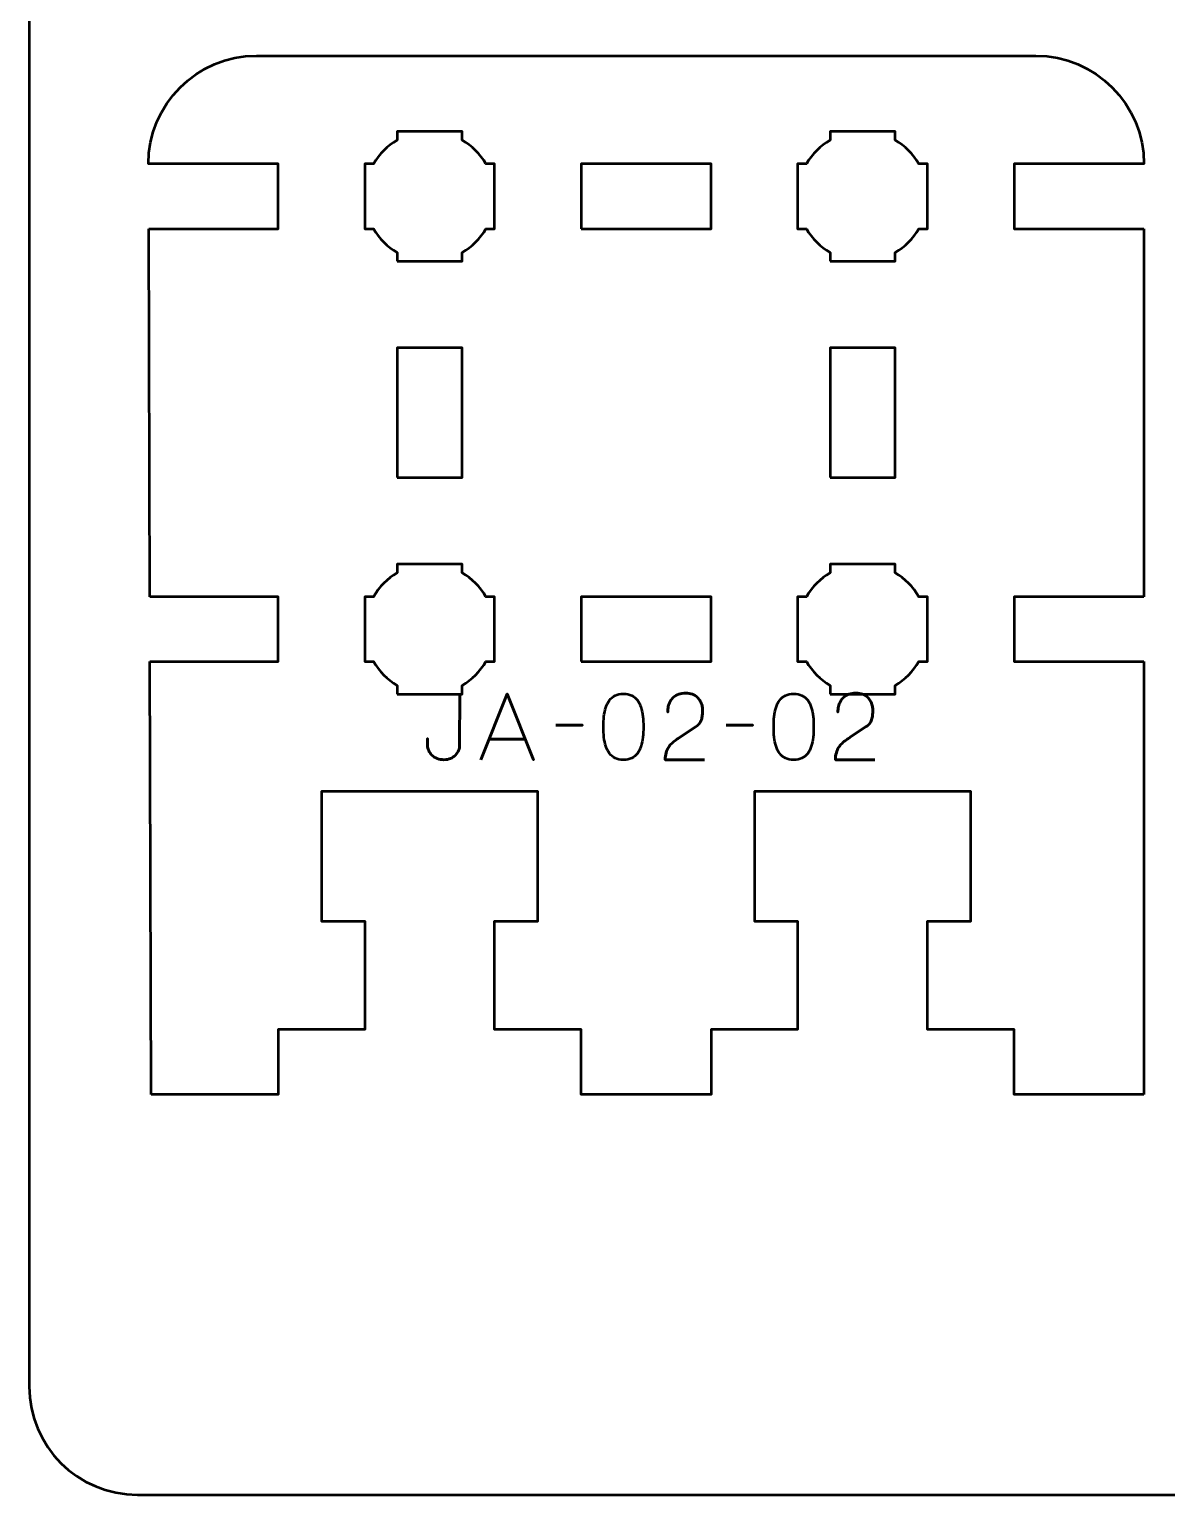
# Model space of a CAD drawing. Header units: centimetres. Extents: x -21 to 0, y -29.7 to 0.
# Drawn here: x -21 to -15.75, y -29.7 to -22.93 of the extents above; entities that cross this region are included whole.
import ezdxf

# ---------------------------------------------------------------- set-up
doc = ezdxf.new("R2010")
doc.units = ezdxf.units.CM
doc.header["$MEASUREMENT"] = 0
doc.layers.add('Layer 1', color=7, linetype='Continuous')

msp = doc.modelspace()

# ---------------------------------------------------------------- linework, layer by layer
at = {"layer": 'Layer 1', "lineweight": 53}
for points in [[(-18.45001, -23.85), (-17.85001, -23.85), (-17.85001, -23.55), (-18.45001, -23.55), (-18.45001, -23.85)], [(-18.45001, -25.85), (-17.85001, -25.85), (-17.85001, -25.55), (-18.45001, -25.55), (-18.45001, -25.85)]]:
    msp.add_lwpolyline(points, close=True, dxfattribs=at)
at = {"layer": 'Layer 1', "color": 1, "lineweight": 53}
msp.add_open_spline([(-21.00003, -29.19995), (-21.00003, -29.19995), (-21.00003, -3.49992), (-21.00003, -3.49992), (-21.00003, -3.49992), (-21.00003, -3.41709), (-20.93286, -3.34992), (-20.85003, -3.34992), (-20.85003, -3.34992), (-20.7672, -3.34992), (-20.70003, -3.28275), (-20.70003, -3.19992), (-20.70003, -3.19992), (-20.70003, -3.11709), (-20.7672, -3.04992), (-20.85003, -3.04992), (-20.85003, -3.04992), (-20.93286, -3.04992), (-21.00003, -2.98275), (-21.00003, -2.89992), (-21.00003, -2.89992), (-21.00003, -2.81709), (-20.93286, -2.74992), (-20.85003, -2.74992), (-20.85003, -2.74992), (-20.7672, -2.74992), (-20.70003, -2.68275), (-20.70003, -2.59992), (-20.70003, -2.59992), (-20.70003, -2.51709), (-20.7672, -2.44992), (-20.85003, -2.44992), (-20.85003, -2.44992), (-20.93286, -2.44992), (-21.00003, -2.38275), (-21.00003, -2.29992), (-21.00003, -2.29992), (-21.00003, -2.21709), (-20.93286, -2.14992), (-20.85003, -2.14992), (-20.85003, -2.14992), (-20.7672, -2.14992), (-20.70003, -2.08275), (-20.70003, -1.99992), (-20.70003, -1.99992), (-20.70003, -1.91709), (-20.7672, -1.84992), (-20.85003, -1.84992), (-20.85003, -1.84992), (-20.93286, -1.84992), (-21.00003, -1.78275), (-21.00003, -1.69992), (-21.00003, -1.69992), (-21.00003, -1.61709), (-20.93286, -1.54992), (-20.85003, -1.54992), (-20.85003, -1.54992), (-20.7672, -1.54992), (-20.70003, -1.48275), (-20.70003, -1.39992), (-20.70003, -1.39992), (-20.70003, -1.31709), (-20.7672, -1.24992), (-20.85003, -1.24992), (-20.85003, -1.24992), (-20.93286, -1.24992), (-21.00003, -1.18275), (-21.00003, -1.09992), (-21.00003, -1.09992), (-21.00003, -1.09992), (-21.00003, -0.49992), (-21.00003, -0.49992), (-21.00003, -0.49992), (-21.00003, -0.22295), (-20.77694, 0.00004), (-20.49994, 0.00004), (-20.49994, 0.00004), (-20.49994, 0.00004), (-0.50008, 0.00004), (-0.50008, 0.00004), (-0.50008, 0.00004), (-0.22294, 0.00004), (0.00002, -0.22295), (0.00002, -0.49992), (0.00002, -0.49992), (0.00002, -0.49992), (0.00002, -29.19995), (0.00002, -29.19995), (0.00002, -29.19995), (0.00002, -29.47695), (-0.22294, -29.70004), (-0.50008, -29.70004), (-0.50008, -29.70004), (-0.50008, -29.70004), (-20.49994, -29.70004), (-20.49994, -29.70004), (-20.49994, -29.70004), (-20.77694, -29.70004), (-21.00003, -29.47695), (-21.00003, -29.19995)], degree=3, knots=[0, 0, 0, 0, 0.04, 0.04, 0.04, 0.04, 0.08, 0.08, 0.08, 0.08, 0.12, 0.12, 0.12, 0.12, 0.16, 0.16, 0.16, 0.16, 0.2, 0.2, 0.2, 0.2, 0.24, 0.24, 0.24, 0.24, 0.28, 0.28, 0.28, 0.28, 0.32, 0.32, 0.32, 0.32, 0.36, 0.36, 0.36, 0.36, 0.4, 0.4, 0.4, 0.4, 0.44, 0.44, 0.44, 0.44, 0.48, 0.48, 0.48, 0.48, 0.52, 0.52, 0.52, 0.52, 0.56, 0.56, 0.56, 0.56, 0.6, 0.6, 0.6, 0.6, 0.64, 0.64, 0.64, 0.64, 0.68, 0.68, 0.68, 0.68, 0.72, 0.72, 0.72, 0.72, 0.76, 0.76, 0.76, 0.76, 0.8, 0.8, 0.8, 0.8, 0.84, 0.84, 0.84, 0.84, 0.88, 0.88, 0.88, 0.88, 0.92, 0.92, 0.92, 0.92, 0.96, 0.96, 0.96, 0.96, 1, 1, 1, 1], dxfattribs=at)
at = {"layer": 'Layer 1', "lineweight": 53}
for points, knots in [([(-20.44813, -23.85), (-20.44813, -23.85), (-19.85001, -23.85), (-19.85001, -23.85), (-19.85001, -23.85), (-19.85001, -23.85), (-19.85001, -23.55), (-19.85001, -23.55), (-19.85001, -23.55), (-19.85001, -23.55), (-20.45001, -23.55), (-20.45001, -23.55), (-20.45001, -23.55), (-20.45001, -23.27391), (-20.2261, -23.05), (-19.95001, -23.05), (-19.95001, -23.05), (-19.95001, -23.05), (-16.35001, -23.05), (-16.35001, -23.05), (-16.35001, -23.05), (-16.07392, -23.05), (-15.85001, -23.27391), (-15.85001, -23.55), (-15.85001, -23.55), (-15.85001, -23.55), (-16.45001, -23.55), (-16.45001, -23.55), (-16.45001, -23.55), (-16.45001, -23.55), (-16.45001, -23.85), (-16.45001, -23.85), (-16.45001, -23.85), (-16.45001, -23.85), (-15.85001, -23.85), (-15.85001, -23.85)], [0, 0, 0, 0, 0.1111111, 0.1111111, 0.1111111, 0.1111111, 0.2222222, 0.2222222, 0.2222222, 0.2222222, 0.3333333, 0.3333333, 0.3333333, 0.3333333, 0.4444444, 0.4444444, 0.4444444, 0.4444444, 0.5555556, 0.5555556, 0.5555556, 0.5555556, 0.6666667, 0.6666667, 0.6666667, 0.6666667, 0.7777778, 0.7777778, 0.7777778, 0.7777778, 0.8888889, 0.8888889, 0.8888889, 0.8888889, 1, 1, 1, 1]), ([(-19.30001, -24), (-19.30001, -24), (-19.30001, -23.95985), (-19.30001, -23.95985), (-19.30001, -23.95985), (-19.34554, -23.9335), (-19.3835, -23.89553), (-19.40985, -23.85), (-19.40985, -23.85), (-19.40985, -23.85), (-19.45001, -23.85), (-19.45001, -23.85), (-19.45001, -23.85), (-19.45001, -23.85), (-19.45001, -23.7), (-19.45001, -23.7), (-19.45001, -23.7), (-19.45001, -23.7), (-19.45001, -23.55), (-19.45001, -23.55), (-19.45001, -23.55), (-19.45001, -23.55), (-19.40985, -23.55), (-19.40985, -23.55), (-19.40985, -23.55), (-19.3835, -23.50447), (-19.34554, -23.4665), (-19.30001, -23.44015), (-19.30001, -23.44015), (-19.30001, -23.44015), (-19.30001, -23.4), (-19.30001, -23.4), (-19.30001, -23.4), (-19.30001, -23.4), (-19.15001, -23.4), (-19.15001, -23.4), (-19.15001, -23.4), (-19.15001, -23.4), (-19.00001, -23.4), (-19.00001, -23.4), (-19.00001, -23.4), (-19.00001, -23.4), (-19.00001, -23.44015), (-19.00001, -23.44015), (-19.00001, -23.44015), (-18.95448, -23.4665), (-18.91652, -23.50447), (-18.89017, -23.55), (-18.89017, -23.55), (-18.89017, -23.55), (-18.85001, -23.55), (-18.85001, -23.55), (-18.85001, -23.55), (-18.85001, -23.55), (-18.85001, -23.7), (-18.85001, -23.7), (-18.85001, -23.7), (-18.85001, -23.7), (-18.85001, -23.85), (-18.85001, -23.85), (-18.85001, -23.85), (-18.85001, -23.85), (-18.89017, -23.85), (-18.89017, -23.85), (-18.89017, -23.85), (-18.91652, -23.89553), (-18.95448, -23.9335), (-19.00001, -23.95985), (-19.00001, -23.95985), (-19.00001, -23.95985), (-19.00001, -24), (-19.00001, -24), (-19.00001, -24), (-19.00001, -24), (-19.15001, -24), (-19.15001, -24), (-19.15001, -24), (-19.15001, -24), (-19.30001, -24), (-19.30001, -24)], [0, 0, 0, 0, 0.05, 0.05, 0.05, 0.05, 0.1, 0.1, 0.1, 0.1, 0.15, 0.15, 0.15, 0.15, 0.2, 0.2, 0.2, 0.2, 0.25, 0.25, 0.25, 0.25, 0.3, 0.3, 0.3, 0.3, 0.35, 0.35, 0.35, 0.35, 0.4, 0.4, 0.4, 0.4, 0.45, 0.45, 0.45, 0.45, 0.5, 0.5, 0.5, 0.5, 0.55, 0.55, 0.55, 0.55, 0.6, 0.6, 0.6, 0.6, 0.65, 0.65, 0.65, 0.65, 0.7, 0.7, 0.7, 0.7, 0.75, 0.75, 0.75, 0.75, 0.8, 0.8, 0.8, 0.8, 0.85, 0.85, 0.85, 0.85, 0.9, 0.9, 0.9, 0.9, 0.95, 0.95, 0.95, 0.95, 1, 1, 1, 1]), ([(-17.30001, -24), (-17.30001, -24), (-17.30001, -23.95985), (-17.30001, -23.95985), (-17.30001, -23.95985), (-17.34554, -23.9335), (-17.3835, -23.89553), (-17.40985, -23.85), (-17.40985, -23.85), (-17.40985, -23.85), (-17.45001, -23.85), (-17.45001, -23.85), (-17.45001, -23.85), (-17.45001, -23.85), (-17.45001, -23.7), (-17.45001, -23.7), (-17.45001, -23.7), (-17.45001, -23.7), (-17.45001, -23.55), (-17.45001, -23.55), (-17.45001, -23.55), (-17.45001, -23.55), (-17.40985, -23.55), (-17.40985, -23.55), (-17.40985, -23.55), (-17.3835, -23.50447), (-17.34554, -23.4665), (-17.30001, -23.44015), (-17.30001, -23.44015), (-17.30001, -23.44015), (-17.30001, -23.4), (-17.30001, -23.4), (-17.30001, -23.4), (-17.30001, -23.4), (-17.15001, -23.4), (-17.15001, -23.4), (-17.15001, -23.4), (-17.15001, -23.4), (-17.00001, -23.4), (-17.00001, -23.4), (-17.00001, -23.4), (-17.00001, -23.4), (-17.00001, -23.44015), (-17.00001, -23.44015), (-17.00001, -23.44015), (-16.95448, -23.4665), (-16.91652, -23.50447), (-16.89017, -23.55), (-16.89017, -23.55), (-16.89017, -23.55), (-16.85001, -23.55), (-16.85001, -23.55), (-16.85001, -23.55), (-16.85001, -23.55), (-16.85001, -23.7), (-16.85001, -23.7), (-16.85001, -23.7), (-16.85001, -23.7), (-16.85001, -23.85), (-16.85001, -23.85), (-16.85001, -23.85), (-16.85001, -23.85), (-16.89017, -23.85), (-16.89017, -23.85), (-16.89017, -23.85), (-16.91652, -23.89553), (-16.95448, -23.9335), (-17.00001, -23.95985), (-17.00001, -23.95985), (-17.00001, -23.95985), (-17.00001, -24), (-17.00001, -24), (-17.00001, -24), (-17.00001, -24), (-17.15001, -24), (-17.15001, -24), (-17.15001, -24), (-17.15001, -24), (-17.30001, -24), (-17.30001, -24)], [0, 0, 0, 0, 0.05, 0.05, 0.05, 0.05, 0.1, 0.1, 0.1, 0.1, 0.15, 0.15, 0.15, 0.15, 0.2, 0.2, 0.2, 0.2, 0.25, 0.25, 0.25, 0.25, 0.3, 0.3, 0.3, 0.3, 0.35, 0.35, 0.35, 0.35, 0.4, 0.4, 0.4, 0.4, 0.45, 0.45, 0.45, 0.45, 0.5, 0.5, 0.5, 0.5, 0.55, 0.55, 0.55, 0.55, 0.6, 0.6, 0.6, 0.6, 0.65, 0.65, 0.65, 0.65, 0.7, 0.7, 0.7, 0.7, 0.75, 0.75, 0.75, 0.75, 0.8, 0.8, 0.8, 0.8, 0.85, 0.85, 0.85, 0.85, 0.9, 0.9, 0.9, 0.9, 0.95, 0.95, 0.95, 0.95, 1, 1, 1, 1]), ([(-19.30001, -25), (-19.30001, -25), (-19.30001, -24.4), (-19.30001, -24.4), (-19.30001, -24.4), (-19.30001, -24.4), (-19.00001, -24.4), (-19.00001, -24.4), (-19.00001, -24.4), (-19.00001, -24.4), (-19.00001, -25), (-19.00001, -25), (-19.00001, -25), (-19.00001, -25), (-19.30001, -25), (-19.30001, -25)], [0, 0, 0, 0, 0.25, 0.25, 0.25, 0.25, 0.5, 0.5, 0.5, 0.5, 0.75, 0.75, 0.75, 0.75, 1, 1, 1, 1]), ([(-17.30001, -25), (-17.30001, -25), (-17.30001, -24.4), (-17.30001, -24.4), (-17.30001, -24.4), (-17.30001, -24.4), (-17.00001, -24.4), (-17.00001, -24.4), (-17.00001, -24.4), (-17.00001, -24.4), (-17.00001, -25), (-17.00001, -25), (-17.00001, -25), (-17.00001, -25), (-17.30001, -25), (-17.30001, -25)], [0, 0, 0, 0, 0.25, 0.25, 0.25, 0.25, 0.5, 0.5, 0.5, 0.5, 0.75, 0.75, 0.75, 0.75, 1, 1, 1, 1]), ([(-19.30001, -26), (-19.30001, -26), (-19.30001, -25.95985), (-19.30001, -25.95985), (-19.30001, -25.95985), (-19.34554, -25.9335), (-19.3835, -25.89553), (-19.40985, -25.85), (-19.40985, -25.85), (-19.40985, -25.85), (-19.45001, -25.85), (-19.45001, -25.85), (-19.45001, -25.85), (-19.45001, -25.85), (-19.45001, -25.7), (-19.45001, -25.7), (-19.45001, -25.7), (-19.45001, -25.7), (-19.45001, -25.55), (-19.45001, -25.55), (-19.45001, -25.55), (-19.45001, -25.55), (-19.40985, -25.55), (-19.40985, -25.55), (-19.40985, -25.55), (-19.3835, -25.50447), (-19.34554, -25.4665), (-19.30001, -25.44015), (-19.30001, -25.44015), (-19.30001, -25.44015), (-19.30001, -25.4), (-19.30001, -25.4), (-19.30001, -25.4), (-19.30001, -25.4), (-19.15001, -25.4), (-19.15001, -25.4), (-19.15001, -25.4), (-19.15001, -25.4), (-19.00001, -25.4), (-19.00001, -25.4), (-19.00001, -25.4), (-19.00001, -25.4), (-19.00001, -25.44015), (-19.00001, -25.44015), (-19.00001, -25.44015), (-18.95448, -25.4665), (-18.91652, -25.50447), (-18.89017, -25.55), (-18.89017, -25.55), (-18.89017, -25.55), (-18.85001, -25.55), (-18.85001, -25.55), (-18.85001, -25.55), (-18.85001, -25.55), (-18.85001, -25.7), (-18.85001, -25.7), (-18.85001, -25.7), (-18.85001, -25.7), (-18.85001, -25.85), (-18.85001, -25.85), (-18.85001, -25.85), (-18.85001, -25.85), (-18.89017, -25.85), (-18.89017, -25.85), (-18.89017, -25.85), (-18.91652, -25.89553), (-18.95448, -25.9335), (-19.00001, -25.95985), (-19.00001, -25.95985), (-19.00001, -25.95985), (-19.00001, -26), (-19.00001, -26), (-19.00001, -26), (-19.00001, -26), (-19.15001, -26), (-19.15001, -26), (-19.15001, -26), (-19.15001, -26), (-19.30001, -26), (-19.30001, -26)], [0, 0, 0, 0, 0.05, 0.05, 0.05, 0.05, 0.1, 0.1, 0.1, 0.1, 0.15, 0.15, 0.15, 0.15, 0.2, 0.2, 0.2, 0.2, 0.25, 0.25, 0.25, 0.25, 0.3, 0.3, 0.3, 0.3, 0.35, 0.35, 0.35, 0.35, 0.4, 0.4, 0.4, 0.4, 0.45, 0.45, 0.45, 0.45, 0.5, 0.5, 0.5, 0.5, 0.55, 0.55, 0.55, 0.55, 0.6, 0.6, 0.6, 0.6, 0.65, 0.65, 0.65, 0.65, 0.7, 0.7, 0.7, 0.7, 0.75, 0.75, 0.75, 0.75, 0.8, 0.8, 0.8, 0.8, 0.85, 0.85, 0.85, 0.85, 0.9, 0.9, 0.9, 0.9, 0.95, 0.95, 0.95, 0.95, 1, 1, 1, 1]), ([(-17.30001, -26), (-17.30001, -26), (-17.30001, -25.95985), (-17.30001, -25.95985), (-17.30001, -25.95985), (-17.34554, -25.9335), (-17.3835, -25.89553), (-17.40985, -25.85), (-17.40985, -25.85), (-17.40985, -25.85), (-17.45001, -25.85), (-17.45001, -25.85), (-17.45001, -25.85), (-17.45001, -25.85), (-17.45001, -25.7), (-17.45001, -25.7), (-17.45001, -25.7), (-17.45001, -25.7), (-17.45001, -25.55), (-17.45001, -25.55), (-17.45001, -25.55), (-17.45001, -25.55), (-17.40985, -25.55), (-17.40985, -25.55), (-17.40985, -25.55), (-17.3835, -25.50447), (-17.34554, -25.4665), (-17.30001, -25.44015), (-17.30001, -25.44015), (-17.30001, -25.44015), (-17.30001, -25.4), (-17.30001, -25.4), (-17.30001, -25.4), (-17.30001, -25.4), (-17.15001, -25.4), (-17.15001, -25.4), (-17.15001, -25.4), (-17.15001, -25.4), (-17.00001, -25.4), (-17.00001, -25.4), (-17.00001, -25.4), (-17.00001, -25.4), (-17.00001, -25.44015), (-17.00001, -25.44015), (-17.00001, -25.44015), (-16.95448, -25.4665), (-16.91652, -25.50447), (-16.89017, -25.55), (-16.89017, -25.55), (-16.89017, -25.55), (-16.85001, -25.55), (-16.85001, -25.55), (-16.85001, -25.55), (-16.85001, -25.55), (-16.85001, -25.7), (-16.85001, -25.7), (-16.85001, -25.7), (-16.85001, -25.7), (-16.85001, -25.85), (-16.85001, -25.85), (-16.85001, -25.85), (-16.85001, -25.85), (-16.89017, -25.85), (-16.89017, -25.85), (-16.89017, -25.85), (-16.91652, -25.89553), (-16.95448, -25.9335), (-17.00001, -25.95985), (-17.00001, -25.95985), (-17.00001, -25.95985), (-17.00001, -26), (-17.00001, -26), (-17.00001, -26), (-17.00001, -26), (-17.15001, -26), (-17.15001, -26), (-17.15001, -26), (-17.15001, -26), (-17.30001, -26), (-17.30001, -26)], [0, 0, 0, 0, 0.05, 0.05, 0.05, 0.05, 0.1, 0.1, 0.1, 0.1, 0.15, 0.15, 0.15, 0.15, 0.2, 0.2, 0.2, 0.2, 0.25, 0.25, 0.25, 0.25, 0.3, 0.3, 0.3, 0.3, 0.35, 0.35, 0.35, 0.35, 0.4, 0.4, 0.4, 0.4, 0.45, 0.45, 0.45, 0.45, 0.5, 0.5, 0.5, 0.5, 0.55, 0.55, 0.55, 0.55, 0.6, 0.6, 0.6, 0.6, 0.65, 0.65, 0.65, 0.65, 0.7, 0.7, 0.7, 0.7, 0.75, 0.75, 0.75, 0.75, 0.8, 0.8, 0.8, 0.8, 0.85, 0.85, 0.85, 0.85, 0.9, 0.9, 0.9, 0.9, 0.95, 0.95, 0.95, 0.95, 1, 1, 1, 1]), ([(-20.44282, -25.85), (-20.44282, -25.85), (-19.85001, -25.85), (-19.85001, -25.85), (-19.85001, -25.85), (-19.85001, -25.85), (-19.85001, -25.55), (-19.85001, -25.55), (-19.85001, -25.55), (-19.85001, -25.55), (-20.44362, -25.55), (-20.44362, -25.55)], [0, 0, 0, 0, 0.3333333, 0.3333333, 0.3333333, 0.3333333, 0.6666667, 0.6666667, 0.6666667, 0.6666667, 1, 1, 1, 1]), ([(-15.85001, -25.55), (-15.85001, -25.55), (-16.45001, -25.55), (-16.45001, -25.55), (-16.45001, -25.55), (-16.45001, -25.55), (-16.45001, -25.85), (-16.45001, -25.85), (-16.45001, -25.85), (-16.45001, -25.85), (-15.85001, -25.85), (-15.85001, -25.85)], [0, 0, 0, 0, 0.3333333, 0.3333333, 0.3333333, 0.3333333, 0.6666667, 0.6666667, 0.6666667, 0.6666667, 1, 1, 1, 1]), ([(-15.85001, -27.85), (-15.85001, -27.85), (-16.45001, -27.85), (-16.45001, -27.85), (-16.45001, -27.85), (-16.45001, -27.85), (-16.45001, -27.55), (-16.45001, -27.55), (-16.45001, -27.55), (-16.45001, -27.55), (-16.85001, -27.55001), (-16.85001, -27.55001), (-16.85001, -27.55001), (-16.85001, -27.55001), (-16.85001, -27.05), (-16.85001, -27.05), (-16.85001, -27.05), (-16.85001, -27.05), (-16.65001, -27.04999), (-16.65001, -27.04999), (-16.65001, -27.04999), (-16.65001, -27.04999), (-16.65001, -26.45), (-16.65001, -26.45), (-16.65001, -26.45), (-17.03334, -26.45), (-17.26668, -26.45), (-17.65001, -26.45), (-17.65001, -26.45), (-17.65001, -26.45), (-17.65001, -27.04999), (-17.65001, -27.04999), (-17.65001, -27.04999), (-17.65001, -27.04999), (-17.45001, -27.05), (-17.45001, -27.05), (-17.45001, -27.05), (-17.45001, -27.05), (-17.45001, -27.55), (-17.45001, -27.55), (-17.45001, -27.55), (-17.45001, -27.55), (-17.85001, -27.55), (-17.85001, -27.55), (-17.85001, -27.55), (-17.85001, -27.55), (-17.85001, -27.85), (-17.85001, -27.85), (-17.85001, -27.85), (-17.85001, -27.85), (-18.45001, -27.85), (-18.45001, -27.85), (-18.45001, -27.85), (-18.45001, -27.85), (-18.45001, -27.55), (-18.45001, -27.55), (-18.45001, -27.55), (-18.45001, -27.55), (-18.85001, -27.55001), (-18.85001, -27.55001), (-18.85001, -27.55001), (-18.85001, -27.55001), (-18.85001, -27.05), (-18.85001, -27.05), (-18.85001, -27.05), (-18.85001, -27.05), (-18.65001, -27.04999), (-18.65001, -27.04999), (-18.65001, -27.04999), (-18.65001, -27.04999), (-18.65001, -26.45), (-18.65001, -26.45), (-18.65001, -26.45), (-19.03334, -26.45), (-19.26668, -26.45), (-19.65001, -26.45), (-19.65001, -26.45), (-19.65001, -26.45), (-19.65001, -27.04999), (-19.65001, -27.04999), (-19.65001, -27.04999), (-19.65001, -27.04999), (-19.45001, -27.05), (-19.45001, -27.05), (-19.45001, -27.05), (-19.45001, -27.05), (-19.45001, -27.55), (-19.45001, -27.55), (-19.45001, -27.55), (-19.45001, -27.55), (-19.85001, -27.55), (-19.85001, -27.55), (-19.85001, -27.55), (-19.85001, -27.55), (-19.85001, -27.85), (-19.85001, -27.85), (-19.85001, -27.85), (-19.85001, -27.85), (-20.43751, -27.85), (-20.43751, -27.85)], [0, 0, 0, 0, 0.04, 0.04, 0.04, 0.04, 0.08, 0.08, 0.08, 0.08, 0.12, 0.12, 0.12, 0.12, 0.16, 0.16, 0.16, 0.16, 0.2, 0.2, 0.2, 0.2, 0.24, 0.24, 0.24, 0.24, 0.28, 0.28, 0.28, 0.28, 0.32, 0.32, 0.32, 0.32, 0.36, 0.36, 0.36, 0.36, 0.4, 0.4, 0.4, 0.4, 0.44, 0.44, 0.44, 0.44, 0.48, 0.48, 0.48, 0.48, 0.52, 0.52, 0.52, 0.52, 0.56, 0.56, 0.56, 0.56, 0.6, 0.6, 0.6, 0.6, 0.64, 0.64, 0.64, 0.64, 0.68, 0.68, 0.68, 0.68, 0.72, 0.72, 0.72, 0.72, 0.76, 0.76, 0.76, 0.76, 0.8, 0.8, 0.8, 0.8, 0.84, 0.84, 0.84, 0.84, 0.88, 0.88, 0.88, 0.88, 0.92, 0.92, 0.92, 0.92, 0.96, 0.96, 0.96, 0.96, 1, 1, 1, 1])]:
    msp.add_open_spline(points, degree=3, knots=knots, dxfattribs=at)
at = {"layer": 'Layer 1', "color": 3, "lineweight": 53}
for points in [[(-20.44362, -25.55), (-20.44362, -25.55), (-20.44813, -23.85), (-20.44813, -23.85)], [(-15.85001, -23.85), (-15.85001, -23.85), (-15.85001, -25.55), (-15.85001, -25.55)], [(-20.43751, -27.85), (-20.43751, -27.85), (-20.44282, -25.85), (-20.44282, -25.85)], [(-15.85001, -25.85), (-15.85001, -25.85), (-15.85001, -27.55001), (-15.85001, -27.55001)], [(-15.85001, -27.55), (-15.85001, -27.55), (-15.85001, -27.85), (-15.85001, -27.85)], [(-15.85001, -27.55001), (-15.85001, -27.55001), (-15.85001, -27.55), (-15.85001, -27.55)]]:
    msp.add_open_spline(points, degree=3, dxfattribs=at)
at = {"layer": 'Layer 1', "color": 5, "lineweight": 53}
for points, knots in [([(-19.01148, -26.00035), (-19.01148, -26.00035), (-19.0119, -26.23742), (-19.0119, -26.23742), (-19.0119, -26.23742), (-19.0119, -26.24511), (-19.01353, -26.25287), (-19.01663, -26.26056), (-19.01663, -26.26056), (-19.01981, -26.26832), (-19.02446, -26.27538), (-19.0306, -26.28187), (-19.0306, -26.28187), (-19.03681, -26.28829), (-19.04436, -26.29351), (-19.05332, -26.29739), (-19.05332, -26.29739), (-19.06235, -26.30134), (-19.07265, -26.30332), (-19.08429, -26.30346), (-19.08429, -26.30346), (-19.09594, -26.30346), (-19.10645, -26.30155), (-19.11576, -26.29781), (-19.11576, -26.29781), (-19.12508, -26.294), (-19.13305, -26.28892), (-19.13961, -26.2825), (-19.13961, -26.2825), (-19.14624, -26.27608), (-19.15125, -26.26903), (-19.15478, -26.26119), (-19.15478, -26.26119), (-19.15831, -26.25336), (-19.16007, -26.24546), (-19.16007, -26.23742), (-19.16007, -26.23742), (-19.16007, -26.23742), (-19.16007, -26.20609), (-19.16007, -26.20609), (-19.16007, -26.20609), (-19.16007, -26.20609), (-19.16007, -26.23742), (-19.16007, -26.23742), (-19.16007, -26.23742), (-19.16007, -26.24546), (-19.15831, -26.25336), (-19.15478, -26.26119), (-19.15478, -26.26119), (-19.15125, -26.26903), (-19.14624, -26.27608), (-19.13961, -26.2825), (-19.13961, -26.2825), (-19.13305, -26.28892), (-19.12508, -26.294), (-19.11576, -26.29781), (-19.11576, -26.29781), (-19.10645, -26.30155), (-19.09594, -26.30346), (-19.08429, -26.30346), (-19.08429, -26.30346), (-19.07265, -26.30332), (-19.06235, -26.30134), (-19.05332, -26.29739), (-19.05332, -26.29739), (-19.04436, -26.29351), (-19.03681, -26.28829), (-19.0306, -26.28187), (-19.0306, -26.28187), (-19.02446, -26.27538), (-19.01981, -26.26832), (-19.01663, -26.26056), (-19.01663, -26.26056), (-19.01353, -26.25287), (-19.0119, -26.24511), (-19.0119, -26.23742), (-19.0119, -26.23742), (-19.0119, -26.23742), (-19.01148, -26.00035), (-19.01148, -26.00035)], [0, 0, 0, 0, 0.05, 0.05, 0.05, 0.05, 0.1, 0.1, 0.1, 0.1, 0.15, 0.15, 0.15, 0.15, 0.2, 0.2, 0.2, 0.2, 0.25, 0.25, 0.25, 0.25, 0.3, 0.3, 0.3, 0.3, 0.35, 0.35, 0.35, 0.35, 0.4, 0.4, 0.4, 0.4, 0.45, 0.45, 0.45, 0.45, 0.5, 0.5, 0.5, 0.5, 0.55, 0.55, 0.55, 0.55, 0.6, 0.6, 0.6, 0.6, 0.65, 0.65, 0.65, 0.65, 0.7, 0.7, 0.7, 0.7, 0.75, 0.75, 0.75, 0.75, 0.8, 0.8, 0.8, 0.8, 0.85, 0.85, 0.85, 0.85, 0.9, 0.9, 0.9, 0.9, 0.95, 0.95, 0.95, 0.95, 1, 1, 1, 1]), ([(-18.91327, -26.30388), (-18.91327, -26.30388), (-18.7922, -25.99866), (-18.7922, -25.99866), (-18.7922, -25.99866), (-18.7922, -25.99866), (-18.6707, -26.30388), (-18.6707, -26.30388), (-18.6707, -26.30388), (-18.6707, -26.30388), (-18.7922, -25.99866), (-18.7922, -25.99866), (-18.7922, -25.99866), (-18.7922, -25.99866), (-18.91327, -26.30388), (-18.91327, -26.30388)], [0, 0, 0, 0, 0.25, 0.25, 0.25, 0.25, 0.5, 0.5, 0.5, 0.5, 0.75, 0.75, 0.75, 0.75, 1, 1, 1, 1]), ([(-18.25499, -26.30388), (-18.24018, -26.30381), (-18.22741, -26.3012), (-18.21675, -26.29612), (-18.21675, -26.29612), (-18.20617, -26.29104), (-18.19735, -26.28377), (-18.1903, -26.27453), (-18.1903, -26.27453), (-18.18331, -26.26522), (-18.17781, -26.25421), (-18.17372, -26.24151), (-18.17372, -26.24151), (-18.16969, -26.22881), (-18.1668, -26.21491), (-18.16518, -26.19967), (-18.16518, -26.19967), (-18.16348, -26.18443), (-18.16264, -26.16841), (-18.16271, -26.15148), (-18.16271, -26.15148), (-18.16264, -26.13462), (-18.16348, -26.1186), (-18.16518, -26.10343), (-18.16518, -26.10343), (-18.1668, -26.08826), (-18.16969, -26.07429), (-18.17372, -26.06159), (-18.17372, -26.06159), (-18.17781, -26.04896), (-18.18331, -26.03796), (-18.1903, -26.02857), (-18.1903, -26.02857), (-18.19735, -26.01926), (-18.20617, -26.01199), (-18.21675, -26.00691), (-18.21675, -26.00691), (-18.22741, -26.00176), (-18.24018, -25.99915), (-18.25499, -25.99908), (-18.25499, -25.99908), (-18.26981, -25.99915), (-18.28258, -26.00176), (-18.29324, -26.00691), (-18.29324, -26.00691), (-18.30382, -26.01199), (-18.31264, -26.01926), (-18.31969, -26.02857), (-18.31969, -26.02857), (-18.32668, -26.03796), (-18.33218, -26.04896), (-18.33627, -26.06159), (-18.33627, -26.06159), (-18.3403, -26.07429), (-18.34319, -26.08826), (-18.34481, -26.10343), (-18.34481, -26.10343), (-18.3465, -26.1186), (-18.34735, -26.13462), (-18.34728, -26.15148), (-18.34728, -26.15148), (-18.34735, -26.16841), (-18.3465, -26.18443), (-18.34481, -26.19967), (-18.34481, -26.19967), (-18.34319, -26.21491), (-18.3403, -26.22881), (-18.33627, -26.24151), (-18.33627, -26.24151), (-18.33218, -26.25421), (-18.32668, -26.26522), (-18.31969, -26.27453), (-18.31969, -26.27453), (-18.31264, -26.28377), (-18.30382, -26.29104), (-18.29324, -26.29612), (-18.29324, -26.29612), (-18.28258, -26.3012), (-18.26981, -26.30381), (-18.25499, -26.30388)], [0, 0, 0, 0, 0.05, 0.05, 0.05, 0.05, 0.1, 0.1, 0.1, 0.1, 0.15, 0.15, 0.15, 0.15, 0.2, 0.2, 0.2, 0.2, 0.25, 0.25, 0.25, 0.25, 0.3, 0.3, 0.3, 0.3, 0.35, 0.35, 0.35, 0.35, 0.4, 0.4, 0.4, 0.4, 0.45, 0.45, 0.45, 0.45, 0.5, 0.5, 0.5, 0.5, 0.55, 0.55, 0.55, 0.55, 0.6, 0.6, 0.6, 0.6, 0.65, 0.65, 0.65, 0.65, 0.7, 0.7, 0.7, 0.7, 0.75, 0.75, 0.75, 0.75, 0.8, 0.8, 0.8, 0.8, 0.85, 0.85, 0.85, 0.85, 0.9, 0.9, 0.9, 0.9, 0.95, 0.95, 0.95, 0.95, 1, 1, 1, 1]), ([(-18.25499, -26.30388), (-18.24018, -26.30381), (-18.22741, -26.3012), (-18.21675, -26.29612), (-18.21675, -26.29612), (-18.20617, -26.29104), (-18.19735, -26.28377), (-18.1903, -26.27453), (-18.1903, -26.27453), (-18.18331, -26.26522), (-18.17781, -26.25421), (-18.17372, -26.24151), (-18.17372, -26.24151), (-18.16969, -26.22881), (-18.1668, -26.21491), (-18.16518, -26.19967), (-18.16518, -26.19967), (-18.16348, -26.18443), (-18.16264, -26.16841), (-18.16271, -26.15148), (-18.16271, -26.15148), (-18.16264, -26.13462), (-18.16348, -26.1186), (-18.16518, -26.10343), (-18.16518, -26.10343), (-18.1668, -26.08826), (-18.16969, -26.07429), (-18.17372, -26.06159), (-18.17372, -26.06159), (-18.17781, -26.04896), (-18.18331, -26.03796), (-18.1903, -26.02857), (-18.1903, -26.02857), (-18.19735, -26.01926), (-18.20617, -26.01199), (-18.21675, -26.00691), (-18.21675, -26.00691), (-18.22741, -26.00176), (-18.24018, -25.99915), (-18.25499, -25.99908), (-18.25499, -25.99908), (-18.26981, -25.99915), (-18.28258, -26.00176), (-18.29324, -26.00691), (-18.29324, -26.00691), (-18.30382, -26.01199), (-18.31264, -26.01926), (-18.31969, -26.02857), (-18.31969, -26.02857), (-18.32668, -26.03796), (-18.33218, -26.04896), (-18.33627, -26.06159), (-18.33627, -26.06159), (-18.3403, -26.07429), (-18.34319, -26.08826), (-18.34481, -26.10343), (-18.34481, -26.10343), (-18.3465, -26.1186), (-18.34735, -26.13462), (-18.34728, -26.15148), (-18.34728, -26.15148), (-18.34735, -26.16841), (-18.3465, -26.18443), (-18.34481, -26.19967), (-18.34481, -26.19967), (-18.34319, -26.21491), (-18.3403, -26.22881), (-18.33627, -26.24151), (-18.33627, -26.24151), (-18.33218, -26.25421), (-18.32668, -26.26522), (-18.31969, -26.27453), (-18.31969, -26.27453), (-18.31264, -26.28377), (-18.30382, -26.29104), (-18.29324, -26.29612), (-18.29324, -26.29612), (-18.28258, -26.3012), (-18.26981, -26.30381), (-18.25499, -26.30388)], [0, 0, 0, 0, 0.05, 0.05, 0.05, 0.05, 0.1, 0.1, 0.1, 0.1, 0.15, 0.15, 0.15, 0.15, 0.2, 0.2, 0.2, 0.2, 0.25, 0.25, 0.25, 0.25, 0.3, 0.3, 0.3, 0.3, 0.35, 0.35, 0.35, 0.35, 0.4, 0.4, 0.4, 0.4, 0.45, 0.45, 0.45, 0.45, 0.5, 0.5, 0.5, 0.5, 0.55, 0.55, 0.55, 0.55, 0.6, 0.6, 0.6, 0.6, 0.65, 0.65, 0.65, 0.65, 0.7, 0.7, 0.7, 0.7, 0.75, 0.75, 0.75, 0.75, 0.8, 0.8, 0.8, 0.8, 0.85, 0.85, 0.85, 0.85, 0.9, 0.9, 0.9, 0.9, 0.95, 0.95, 0.95, 0.95, 1, 1, 1, 1]), ([(-17.88077, -26.30388), (-17.88077, -26.30388), (-18.06238, -26.30388), (-18.06238, -26.30388), (-18.06238, -26.30388), (-18.06203, -26.2916), (-18.06048, -26.28074), (-18.05786, -26.27142), (-18.05786, -26.27142), (-18.05518, -26.26211), (-18.05159, -26.25393), (-18.04714, -26.24687), (-18.04714, -26.24687), (-18.04262, -26.23982), (-18.03747, -26.23354), (-18.03162, -26.22803), (-18.03162, -26.22803), (-18.02576, -26.22246), (-18.01948, -26.21738), (-18.01271, -26.21258), (-18.01271, -26.21258), (-18.00594, -26.20785), (-17.99895, -26.20313), (-17.99168, -26.19847), (-17.99168, -26.19847), (-17.99168, -26.19847), (-17.91929, -26.15021), (-17.91929, -26.15021), (-17.91929, -26.15021), (-17.91189, -26.14499), (-17.9061, -26.13928), (-17.90201, -26.13314), (-17.90201, -26.13314), (-17.89785, -26.127), (-17.89495, -26.12051), (-17.89319, -26.11366), (-17.89319, -26.11366), (-17.8915, -26.10689), (-17.89044, -26.09991), (-17.89009, -26.09285), (-17.89009, -26.09285), (-17.88973, -26.08572), (-17.88959, -26.0786), (-17.88966, -26.07147), (-17.88966, -26.07147), (-17.88966, -26.06562), (-17.89044, -26.05934), (-17.89199, -26.05256), (-17.89199, -26.05256), (-17.89361, -26.04586), (-17.89615, -26.03916), (-17.89975, -26.03253), (-17.89975, -26.03253), (-17.90335, -26.02589), (-17.90815, -26.01983), (-17.91414, -26.01432), (-17.91414, -26.01432), (-17.92014, -26.00889), (-17.92755, -26.00452), (-17.93637, -26.0012), (-17.93637, -26.0012), (-17.94519, -25.99788), (-17.95556, -25.99619), (-17.96755, -25.99612), (-17.96755, -25.99612), (-17.97962, -25.99619), (-17.99027, -25.99788), (-17.99945, -26.00113), (-17.99945, -26.00113), (-18.00862, -26.00437), (-18.01645, -26.00889), (-18.02294, -26.0146), (-18.02294, -26.0146), (-18.02943, -26.02032), (-18.03465, -26.02695), (-18.03874, -26.03436), (-18.03874, -26.03436), (-18.04284, -26.04177), (-18.0458, -26.04967), (-18.0477, -26.058), (-18.0477, -26.058), (-18.04961, -26.06632), (-18.05053, -26.07479), (-18.05053, -26.08333), (-18.05053, -26.08333), (-18.05053, -26.07479), (-18.04961, -26.06632), (-18.0477, -26.058), (-18.0477, -26.058), (-18.0458, -26.04967), (-18.04284, -26.04177), (-18.03874, -26.03436), (-18.03874, -26.03436), (-18.03465, -26.02695), (-18.02943, -26.02032), (-18.02294, -26.0146), (-18.02294, -26.0146), (-18.01645, -26.00889), (-18.00862, -26.00437), (-17.99945, -26.00113), (-17.99945, -26.00113), (-17.99027, -25.99788), (-17.97962, -25.99619), (-17.96755, -25.99612), (-17.96755, -25.99612), (-17.95556, -25.99619), (-17.94519, -25.99788), (-17.93637, -26.0012), (-17.93637, -26.0012), (-17.92755, -26.00452), (-17.92014, -26.00889), (-17.91414, -26.01432), (-17.91414, -26.01432), (-17.90815, -26.01983), (-17.90335, -26.02589), (-17.89975, -26.03253), (-17.89975, -26.03253), (-17.89615, -26.03916), (-17.89361, -26.04586), (-17.89199, -26.05256), (-17.89199, -26.05256), (-17.89044, -26.05934), (-17.88966, -26.06562), (-17.88966, -26.07147), (-17.88966, -26.07147), (-17.88959, -26.0786), (-17.88973, -26.08572), (-17.89009, -26.09285), (-17.89009, -26.09285), (-17.89044, -26.09991), (-17.8915, -26.10689), (-17.89319, -26.11366), (-17.89319, -26.11366), (-17.89495, -26.12051), (-17.89785, -26.127), (-17.90201, -26.13314), (-17.90201, -26.13314), (-17.9061, -26.13928), (-17.91189, -26.14499), (-17.91929, -26.15021), (-17.91929, -26.15021), (-17.91929, -26.15021), (-17.99168, -26.19847), (-17.99168, -26.19847), (-17.99168, -26.19847), (-17.99895, -26.20313), (-18.00594, -26.20785), (-18.01271, -26.21258), (-18.01271, -26.21258), (-18.01948, -26.21738), (-18.02576, -26.22246), (-18.03162, -26.22803), (-18.03162, -26.22803), (-18.03747, -26.23354), (-18.04262, -26.23982), (-18.04714, -26.24687), (-18.04714, -26.24687), (-18.05159, -26.25393), (-18.05518, -26.26211), (-18.05786, -26.27142), (-18.05786, -26.27142), (-18.06048, -26.28074), (-18.06203, -26.2916), (-18.06238, -26.30388), (-18.06238, -26.30388), (-18.06238, -26.30388), (-17.88077, -26.30388), (-17.88077, -26.30388)], [0, 0, 0, 0, 0.0238095, 0.0238095, 0.0238095, 0.0238095, 0.047619, 0.047619, 0.047619, 0.047619, 0.0714286, 0.0714286, 0.0714286, 0.0714286, 0.0952381, 0.0952381, 0.0952381, 0.0952381, 0.1190476, 0.1190476, 0.1190476, 0.1190476, 0.1428571, 0.1428571, 0.1428571, 0.1428571, 0.1666667, 0.1666667, 0.1666667, 0.1666667, 0.1904762, 0.1904762, 0.1904762, 0.1904762, 0.2142857, 0.2142857, 0.2142857, 0.2142857, 0.2380952, 0.2380952, 0.2380952, 0.2380952, 0.2619048, 0.2619048, 0.2619048, 0.2619048, 0.2857143, 0.2857143, 0.2857143, 0.2857143, 0.3095238, 0.3095238, 0.3095238, 0.3095238, 0.3333333, 0.3333333, 0.3333333, 0.3333333, 0.3571429, 0.3571429, 0.3571429, 0.3571429, 0.3809524, 0.3809524, 0.3809524, 0.3809524, 0.4047619, 0.4047619, 0.4047619, 0.4047619, 0.4285714, 0.4285714, 0.4285714, 0.4285714, 0.452381, 0.452381, 0.452381, 0.452381, 0.4761905, 0.4761905, 0.4761905, 0.4761905, 0.5, 0.5, 0.5, 0.5, 0.5238095, 0.5238095, 0.5238095, 0.5238095, 0.547619, 0.547619, 0.547619, 0.547619, 0.5714286, 0.5714286, 0.5714286, 0.5714286, 0.5952381, 0.5952381, 0.5952381, 0.5952381, 0.6190476, 0.6190476, 0.6190476, 0.6190476, 0.6428571, 0.6428571, 0.6428571, 0.6428571, 0.6666667, 0.6666667, 0.6666667, 0.6666667, 0.6904762, 0.6904762, 0.6904762, 0.6904762, 0.7142857, 0.7142857, 0.7142857, 0.7142857, 0.7380952, 0.7380952, 0.7380952, 0.7380952, 0.7619048, 0.7619048, 0.7619048, 0.7619048, 0.7857143, 0.7857143, 0.7857143, 0.7857143, 0.8095238, 0.8095238, 0.8095238, 0.8095238, 0.8333333, 0.8333333, 0.8333333, 0.8333333, 0.8571429, 0.8571429, 0.8571429, 0.8571429, 0.8809524, 0.8809524, 0.8809524, 0.8809524, 0.9047619, 0.9047619, 0.9047619, 0.9047619, 0.9285714, 0.9285714, 0.9285714, 0.9285714, 0.952381, 0.952381, 0.952381, 0.952381, 0.9761905, 0.9761905, 0.9761905, 0.9761905, 1, 1, 1, 1]), ([(-17.46845, -26.30388), (-17.45364, -26.30381), (-17.44087, -26.3012), (-17.43021, -26.29612), (-17.43021, -26.29612), (-17.41963, -26.29104), (-17.41081, -26.28377), (-17.40376, -26.27453), (-17.40376, -26.27453), (-17.39677, -26.26522), (-17.39127, -26.25421), (-17.38718, -26.24151), (-17.38718, -26.24151), (-17.38315, -26.22881), (-17.38026, -26.21491), (-17.37864, -26.19967), (-17.37864, -26.19967), (-17.37694, -26.18443), (-17.3761, -26.16841), (-17.37617, -26.15148), (-17.37617, -26.15148), (-17.3761, -26.13462), (-17.37694, -26.1186), (-17.37864, -26.10343), (-17.37864, -26.10343), (-17.38026, -26.08826), (-17.38315, -26.07429), (-17.38718, -26.06159), (-17.38718, -26.06159), (-17.39127, -26.04896), (-17.39677, -26.03796), (-17.40376, -26.02857), (-17.40376, -26.02857), (-17.41081, -26.01926), (-17.41963, -26.01199), (-17.43021, -26.00691), (-17.43021, -26.00691), (-17.44087, -26.00176), (-17.45364, -25.99915), (-17.46845, -25.99908), (-17.46845, -25.99908), (-17.48327, -25.99915), (-17.49604, -26.00176), (-17.5067, -26.00691), (-17.5067, -26.00691), (-17.51728, -26.01199), (-17.5261, -26.01926), (-17.53315, -26.02857), (-17.53315, -26.02857), (-17.54014, -26.03796), (-17.54564, -26.04896), (-17.54973, -26.06159), (-17.54973, -26.06159), (-17.55376, -26.07429), (-17.55665, -26.08826), (-17.55827, -26.10343), (-17.55827, -26.10343), (-17.55996, -26.1186), (-17.56081, -26.13462), (-17.56074, -26.15148), (-17.56074, -26.15148), (-17.56081, -26.16841), (-17.55996, -26.18443), (-17.55827, -26.19967), (-17.55827, -26.19967), (-17.55665, -26.21491), (-17.55376, -26.22881), (-17.54973, -26.24151), (-17.54973, -26.24151), (-17.54564, -26.25421), (-17.54014, -26.26522), (-17.53315, -26.27453), (-17.53315, -26.27453), (-17.5261, -26.28377), (-17.51728, -26.29104), (-17.5067, -26.29612), (-17.5067, -26.29612), (-17.49604, -26.3012), (-17.48327, -26.30381), (-17.46845, -26.30388)], [0, 0, 0, 0, 0.05, 0.05, 0.05, 0.05, 0.1, 0.1, 0.1, 0.1, 0.15, 0.15, 0.15, 0.15, 0.2, 0.2, 0.2, 0.2, 0.25, 0.25, 0.25, 0.25, 0.3, 0.3, 0.3, 0.3, 0.35, 0.35, 0.35, 0.35, 0.4, 0.4, 0.4, 0.4, 0.45, 0.45, 0.45, 0.45, 0.5, 0.5, 0.5, 0.5, 0.55, 0.55, 0.55, 0.55, 0.6, 0.6, 0.6, 0.6, 0.65, 0.65, 0.65, 0.65, 0.7, 0.7, 0.7, 0.7, 0.75, 0.75, 0.75, 0.75, 0.8, 0.8, 0.8, 0.8, 0.85, 0.85, 0.85, 0.85, 0.9, 0.9, 0.9, 0.9, 0.95, 0.95, 0.95, 0.95, 1, 1, 1, 1]), ([(-17.46845, -26.30388), (-17.45364, -26.30381), (-17.44087, -26.3012), (-17.43021, -26.29612), (-17.43021, -26.29612), (-17.41963, -26.29104), (-17.41081, -26.28377), (-17.40376, -26.27453), (-17.40376, -26.27453), (-17.39677, -26.26522), (-17.39127, -26.25421), (-17.38718, -26.24151), (-17.38718, -26.24151), (-17.38315, -26.22881), (-17.38026, -26.21491), (-17.37864, -26.19967), (-17.37864, -26.19967), (-17.37694, -26.18443), (-17.3761, -26.16841), (-17.37617, -26.15148), (-17.37617, -26.15148), (-17.3761, -26.13462), (-17.37694, -26.1186), (-17.37864, -26.10343), (-17.37864, -26.10343), (-17.38026, -26.08826), (-17.38315, -26.07429), (-17.38718, -26.06159), (-17.38718, -26.06159), (-17.39127, -26.04896), (-17.39677, -26.03796), (-17.40376, -26.02857), (-17.40376, -26.02857), (-17.41081, -26.01926), (-17.41963, -26.01199), (-17.43021, -26.00691), (-17.43021, -26.00691), (-17.44087, -26.00176), (-17.45364, -25.99915), (-17.46845, -25.99908), (-17.46845, -25.99908), (-17.48327, -25.99915), (-17.49604, -26.00176), (-17.5067, -26.00691), (-17.5067, -26.00691), (-17.51728, -26.01199), (-17.5261, -26.01926), (-17.53315, -26.02857), (-17.53315, -26.02857), (-17.54014, -26.03796), (-17.54564, -26.04896), (-17.54973, -26.06159), (-17.54973, -26.06159), (-17.55376, -26.07429), (-17.55665, -26.08826), (-17.55827, -26.10343), (-17.55827, -26.10343), (-17.55996, -26.1186), (-17.56081, -26.13462), (-17.56074, -26.15148), (-17.56074, -26.15148), (-17.56081, -26.16841), (-17.55996, -26.18443), (-17.55827, -26.19967), (-17.55827, -26.19967), (-17.55665, -26.21491), (-17.55376, -26.22881), (-17.54973, -26.24151), (-17.54973, -26.24151), (-17.54564, -26.25421), (-17.54014, -26.26522), (-17.53315, -26.27453), (-17.53315, -26.27453), (-17.5261, -26.28377), (-17.51728, -26.29104), (-17.5067, -26.29612), (-17.5067, -26.29612), (-17.49604, -26.3012), (-17.48327, -26.30381), (-17.46845, -26.30388)], [0, 0, 0, 0, 0.05, 0.05, 0.05, 0.05, 0.1, 0.1, 0.1, 0.1, 0.15, 0.15, 0.15, 0.15, 0.2, 0.2, 0.2, 0.2, 0.25, 0.25, 0.25, 0.25, 0.3, 0.3, 0.3, 0.3, 0.35, 0.35, 0.35, 0.35, 0.4, 0.4, 0.4, 0.4, 0.45, 0.45, 0.45, 0.45, 0.5, 0.5, 0.5, 0.5, 0.55, 0.55, 0.55, 0.55, 0.6, 0.6, 0.6, 0.6, 0.65, 0.65, 0.65, 0.65, 0.7, 0.7, 0.7, 0.7, 0.75, 0.75, 0.75, 0.75, 0.8, 0.8, 0.8, 0.8, 0.85, 0.85, 0.85, 0.85, 0.9, 0.9, 0.9, 0.9, 0.95, 0.95, 0.95, 0.95, 1, 1, 1, 1]), ([(-17.09423, -26.30388), (-17.09423, -26.30388), (-17.27584, -26.30388), (-17.27584, -26.30388), (-17.27584, -26.30388), (-17.27549, -26.2916), (-17.27394, -26.28074), (-17.27132, -26.27142), (-17.27132, -26.27142), (-17.26864, -26.26211), (-17.26505, -26.25393), (-17.2606, -26.24687), (-17.2606, -26.24687), (-17.25608, -26.23982), (-17.25093, -26.23354), (-17.24508, -26.22803), (-17.24508, -26.22803), (-17.23922, -26.22246), (-17.23294, -26.21738), (-17.22617, -26.21258), (-17.22617, -26.21258), (-17.2194, -26.20785), (-17.21241, -26.20313), (-17.20514, -26.19847), (-17.20514, -26.19847), (-17.20514, -26.19847), (-17.13275, -26.15021), (-17.13275, -26.15021), (-17.13275, -26.15021), (-17.12535, -26.14499), (-17.11956, -26.13928), (-17.11547, -26.13314), (-17.11547, -26.13314), (-17.11131, -26.127), (-17.10841, -26.12051), (-17.10665, -26.11366), (-17.10665, -26.11366), (-17.10496, -26.10689), (-17.1039, -26.09991), (-17.10355, -26.09285), (-17.10355, -26.09285), (-17.10319, -26.08572), (-17.10305, -26.0786), (-17.10312, -26.07147), (-17.10312, -26.07147), (-17.10312, -26.06562), (-17.1039, -26.05934), (-17.10545, -26.05256), (-17.10545, -26.05256), (-17.10707, -26.04586), (-17.10961, -26.03916), (-17.11321, -26.03253), (-17.11321, -26.03253), (-17.11681, -26.02589), (-17.12161, -26.01983), (-17.1276, -26.01432), (-17.1276, -26.01432), (-17.1336, -26.00889), (-17.14101, -26.00452), (-17.14983, -26.0012), (-17.14983, -26.0012), (-17.15865, -25.99788), (-17.16902, -25.99619), (-17.18101, -25.99612), (-17.18101, -25.99612), (-17.19308, -25.99619), (-17.20373, -25.99788), (-17.21291, -26.00113), (-17.21291, -26.00113), (-17.22208, -26.00437), (-17.22991, -26.00889), (-17.2364, -26.0146), (-17.2364, -26.0146), (-17.24289, -26.02032), (-17.24811, -26.02695), (-17.2522, -26.03436), (-17.2522, -26.03436), (-17.2563, -26.04177), (-17.25926, -26.04967), (-17.26116, -26.058), (-17.26116, -26.058), (-17.26307, -26.06632), (-17.26399, -26.07479), (-17.26399, -26.08333), (-17.26399, -26.08333), (-17.26399, -26.07479), (-17.26307, -26.06632), (-17.26116, -26.058), (-17.26116, -26.058), (-17.25926, -26.04967), (-17.2563, -26.04177), (-17.2522, -26.03436), (-17.2522, -26.03436), (-17.24811, -26.02695), (-17.24289, -26.02032), (-17.2364, -26.0146), (-17.2364, -26.0146), (-17.22991, -26.00889), (-17.22208, -26.00437), (-17.21291, -26.00113), (-17.21291, -26.00113), (-17.20373, -25.99788), (-17.19308, -25.99619), (-17.18101, -25.99612), (-17.18101, -25.99612), (-17.16902, -25.99619), (-17.15865, -25.99788), (-17.14983, -26.0012), (-17.14983, -26.0012), (-17.14101, -26.00452), (-17.1336, -26.00889), (-17.1276, -26.01432), (-17.1276, -26.01432), (-17.12161, -26.01983), (-17.11681, -26.02589), (-17.11321, -26.03253), (-17.11321, -26.03253), (-17.10961, -26.03916), (-17.10707, -26.04586), (-17.10545, -26.05256), (-17.10545, -26.05256), (-17.1039, -26.05934), (-17.10312, -26.06562), (-17.10312, -26.07147), (-17.10312, -26.07147), (-17.10305, -26.0786), (-17.10319, -26.08572), (-17.10355, -26.09285), (-17.10355, -26.09285), (-17.1039, -26.09991), (-17.10496, -26.10689), (-17.10665, -26.11366), (-17.10665, -26.11366), (-17.10841, -26.12051), (-17.11131, -26.127), (-17.11547, -26.13314), (-17.11547, -26.13314), (-17.11956, -26.13928), (-17.12535, -26.14499), (-17.13275, -26.15021), (-17.13275, -26.15021), (-17.13275, -26.15021), (-17.20514, -26.19847), (-17.20514, -26.19847), (-17.20514, -26.19847), (-17.21241, -26.20313), (-17.2194, -26.20785), (-17.22617, -26.21258), (-17.22617, -26.21258), (-17.23294, -26.21738), (-17.23922, -26.22246), (-17.24508, -26.22803), (-17.24508, -26.22803), (-17.25093, -26.23354), (-17.25608, -26.23982), (-17.2606, -26.24687), (-17.2606, -26.24687), (-17.26505, -26.25393), (-17.26864, -26.26211), (-17.27132, -26.27142), (-17.27132, -26.27142), (-17.27394, -26.28074), (-17.27549, -26.2916), (-17.27584, -26.30388), (-17.27584, -26.30388), (-17.27584, -26.30388), (-17.09423, -26.30388), (-17.09423, -26.30388)], [0, 0, 0, 0, 0.0238095, 0.0238095, 0.0238095, 0.0238095, 0.047619, 0.047619, 0.047619, 0.047619, 0.0714286, 0.0714286, 0.0714286, 0.0714286, 0.0952381, 0.0952381, 0.0952381, 0.0952381, 0.1190476, 0.1190476, 0.1190476, 0.1190476, 0.1428571, 0.1428571, 0.1428571, 0.1428571, 0.1666667, 0.1666667, 0.1666667, 0.1666667, 0.1904762, 0.1904762, 0.1904762, 0.1904762, 0.2142857, 0.2142857, 0.2142857, 0.2142857, 0.2380952, 0.2380952, 0.2380952, 0.2380952, 0.2619048, 0.2619048, 0.2619048, 0.2619048, 0.2857143, 0.2857143, 0.2857143, 0.2857143, 0.3095238, 0.3095238, 0.3095238, 0.3095238, 0.3333333, 0.3333333, 0.3333333, 0.3333333, 0.3571429, 0.3571429, 0.3571429, 0.3571429, 0.3809524, 0.3809524, 0.3809524, 0.3809524, 0.4047619, 0.4047619, 0.4047619, 0.4047619, 0.4285714, 0.4285714, 0.4285714, 0.4285714, 0.452381, 0.452381, 0.452381, 0.452381, 0.4761905, 0.4761905, 0.4761905, 0.4761905, 0.5, 0.5, 0.5, 0.5, 0.5238095, 0.5238095, 0.5238095, 0.5238095, 0.547619, 0.547619, 0.547619, 0.547619, 0.5714286, 0.5714286, 0.5714286, 0.5714286, 0.5952381, 0.5952381, 0.5952381, 0.5952381, 0.6190476, 0.6190476, 0.6190476, 0.6190476, 0.6428571, 0.6428571, 0.6428571, 0.6428571, 0.6666667, 0.6666667, 0.6666667, 0.6666667, 0.6904762, 0.6904762, 0.6904762, 0.6904762, 0.7142857, 0.7142857, 0.7142857, 0.7142857, 0.7380952, 0.7380952, 0.7380952, 0.7380952, 0.7619048, 0.7619048, 0.7619048, 0.7619048, 0.7857143, 0.7857143, 0.7857143, 0.7857143, 0.8095238, 0.8095238, 0.8095238, 0.8095238, 0.8333333, 0.8333333, 0.8333333, 0.8333333, 0.8571429, 0.8571429, 0.8571429, 0.8571429, 0.8809524, 0.8809524, 0.8809524, 0.8809524, 0.9047619, 0.9047619, 0.9047619, 0.9047619, 0.9285714, 0.9285714, 0.9285714, 0.9285714, 0.952381, 0.952381, 0.952381, 0.952381, 0.9761905, 0.9761905, 0.9761905, 0.9761905, 1, 1, 1, 1]), ([(-18.87517, -26.20778), (-18.87517, -26.20778), (-18.70923, -26.20778), (-18.70923, -26.20778), (-18.70923, -26.20778), (-18.70923, -26.20778), (-18.87517, -26.20778), (-18.87517, -26.20778)], [0, 0, 0, 0, 0.5, 0.5, 0.5, 0.5, 1, 1, 1, 1]), ([(-18.56741, -26.14428), (-18.56741, -26.14428), (-18.44422, -26.14428), (-18.44422, -26.14428), (-18.44422, -26.14428), (-18.44422, -26.14428), (-18.56741, -26.14428), (-18.56741, -26.14428)], [0, 0, 0, 0, 0.5, 0.5, 0.5, 0.5, 1, 1, 1, 1]), ([(-17.78087, -26.14428), (-17.78087, -26.14428), (-17.65768, -26.14428), (-17.65768, -26.14428), (-17.65768, -26.14428), (-17.65768, -26.14428), (-17.78087, -26.14428), (-17.78087, -26.14428)], [0, 0, 0, 0, 0.5, 0.5, 0.5, 0.5, 1, 1, 1, 1])]:
    msp.add_open_spline(points, degree=3, knots=knots, dxfattribs=at)

doc.saveas('drawing.dxf')
